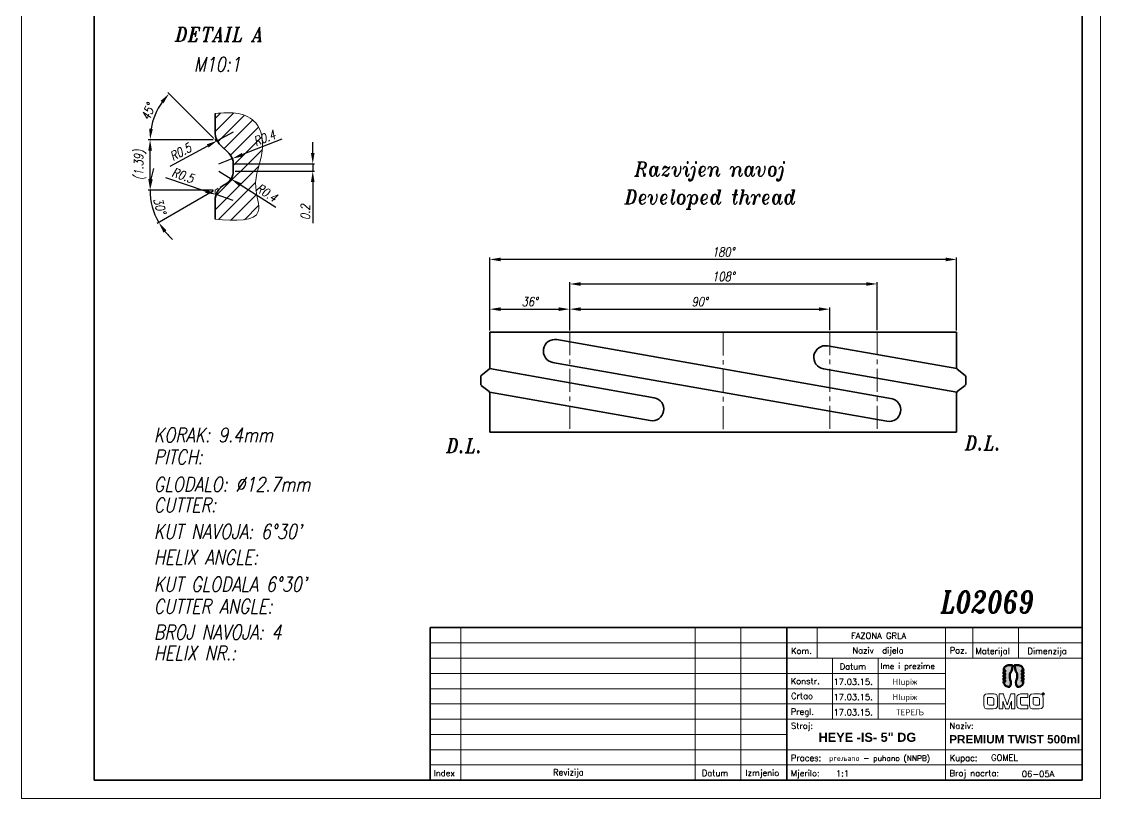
# Model space of a CAD drawing. Extents: x 678 to 1035, y 7 to 427.
# Drawn here: x 677.7 to 974.7, y 6.8 to 220.5 of the extents above; entities that cross this region are included whole.
import ezdxf

# ---------------------------------------------------------------- set-up
doc = ezdxf.new("R2010")
doc.units = 0
doc.header["$LTSCALE"] = 0.2
doc.linetypes.add('CENTER', pattern=[50.8, 31.75, -6.35, 6.35, -6.35])
doc.linetypes.add('HIDDEN', pattern=[9.525, 6.35, -3.175])
doc.layers.get('0').update_dxf_attribs({"linetype": 'CONTINUOUS', "lineweight": 15})
doc.layers.get('DEFPOINTS').update_dxf_attribs({"linetype": 'CONTINUOUS'})
for name, color, linetype, lineweight in [('1', 1, 'CENTER', 15), ('2', 2, 'HIDDEN', 15), ('3', 3, 'CONTINUOUS', 35), ('4', 5, 'CONTINUOUS', 50), ('8', 252, 'CONTINUOUS', 15), ('ENGLISH', 252, 'CONTINUOUS', 18)]:
    doc.layers.add(name, color=color, linetype=linetype, lineweight=lineweight)
doc.styles.add('ITALICT', font='ITALICT.shx', dxfattribs={"width": 0.8, "height": 2.5})
doc.styles.add('ROMANS', font='romans.shx')
doc.dimstyles.new('MD1', dxfattribs={"dimtxt": 2.5, "dimasz": 3, "dimexe": 0.5, "dimexo": 0.5, "dimgap": 0.8, "dimtad": 1, "dimlfac": 0.2, "dimzin": 9, "dimdsep": 46, "dimtxsty": 'ITALICT', "dimcen": 1, "dimclrt": 256, "dimadec": 1, "dimazin": 2, "dimtfac": 1, "dimtmove": 0, "dimatfit": 3, "dimfxl": 1, "dimtolj": 1, "dimtzin": 0, "dimarcsym": 0})
doc.dimstyles.new('MD1$2', dxfattribs={"dimtxt": 2.5, "dimasz": 3, "dimexe": 0.5, "dimexo": 0.5, "dimgap": 0.8, "dimtad": 1, "dimlfac": 0.2, "dimzin": 9, "dimdsep": 46, "dimtxsty": 'ITALICT', "dimcen": 1, "dimclrt": 256, "dimadec": 1, "dimazin": 2, "dimtfac": 1, "dimtmove": 0, "dimatfit": 3, "dimfxl": 1, "dimtolj": 1, "dimtzin": 0, "dimarcsym": 0})
doc.dimstyles.new('MD1$4', dxfattribs={"dimtxt": 2.5, "dimasz": 3, "dimexe": 0.5, "dimexo": 0.5, "dimgap": 0.8, "dimtad": 1, "dimlfac": 0.2, "dimzin": 9, "dimdsep": 46, "dimtxsty": 'ITALICT', "dimcen": 1, "dimclrt": 256, "dimadec": 1, "dimazin": 2, "dimtfac": 1, "dimtmove": 1, "dimatfit": 3, "dimfxl": 1, "dimtolj": 1, "dimtzin": 0, "dimarcsym": 0})

# ---------------------------------------------------------------- blocks, each defined once
blk = doc.blocks.new('*D10')
at = {"color": 0, "lineweight": -2, "transparency": 16777216}
for p, q in [((749.37, 188.16), (738.52, 183.92)), ((732, 181.38), (735.73, 182.83))]:
    blk.add_line(p, q, dxfattribs=at)
at = {"color": 0, "transparency": 16777216}
blk.add_solid([(738.34, 184.39), (738.71, 183.46), (735.73, 182.83)], dxfattribs=at)
at = {"layer": 'DEFPOINTS', "color": 0, "transparency": 16777216}
for p in [(732, 181.38), (735.73, 182.83)]:
    blk.add_point(p, dxfattribs=at)
at = {"transparency": 16777216, "insert": (744.6, 188.5), "char_height": 2.5, "attachment_point": 5, "rotation": 21.3188, "style": 'ITALICT'}
blk.add_mtext('\\A1;R0.4', dxfattribs=at)
blk = doc.blocks.new('*D11')
at = {"color": 0, "lineweight": -2, "transparency": 16777216}
for p, q in [((732, 179.38), (735.38, 177.24)), ((747.75, 169.39), (737.91, 175.63))]:
    blk.add_line(p, q, dxfattribs=at)
at = {"color": 0, "transparency": 16777216}
blk.add_solid([(738.18, 176.05), (737.65, 175.21), (735.38, 177.24)], dxfattribs=at)
at = {"layer": 'DEFPOINTS', "color": 0, "transparency": 16777216}
for p in [(732, 179.38), (735.38, 177.24)]:
    blk.add_point(p, dxfattribs=at)
at = {"transparency": 16777216, "insert": (745.2, 173.44), "char_height": 2.5, "attachment_point": 5, "rotation": 327.6261, "style": 'ITALICT'}
blk.add_mtext('\\A1;R0.4', dxfattribs=at)
blk = doc.blocks.new('*D12')
at = {"color": 0, "lineweight": -2, "transparency": 16777216}
for p, q in [((757.88, 184.38), (757.88, 187.38)), ((736.5, 181.38), (758.38, 181.38)), ((757.88, 181.38), (757.88, 179.38)), ((736.5, 179.38), (758.38, 179.38)), ((757.88, 176.38), (757.88, 165.03))]:
    blk.add_line(p, q, dxfattribs=at)
at = {"color": 0, "transparency": 16777216}
for points in [[(757.38, 184.38), (758.38, 184.38), (757.88, 181.38)], [(757.38, 176.38), (758.38, 176.38), (757.88, 179.38)]]:
    blk.add_solid(points, dxfattribs=at)
at = {"layer": 'DEFPOINTS', "color": 0, "transparency": 16777216}
for p in [(736, 181.38), (736, 179.38), (757.88, 179.38)]:
    blk.add_point(p, dxfattribs=at)
at = {"transparency": 16777216, "insert": (755.83, 168.07), "char_height": 2.5, "attachment_point": 5, "rotation": 90, "style": 'ITALICT'}
blk.add_mtext('\\A1;0.2', dxfattribs=at)
blk = doc.blocks.new('*D13')
at = {"color": 0, "lineweight": -2, "transparency": 16777216}
for p, q in [((730.36, 174.18), (712.58, 174.18)), ((730.57, 173.93), (715.05, 164.97))]:
    blk.add_line(p, q, dxfattribs=at)
for start, end in [(160.7918, 170.3959), (180, 210), (219.6041, 229.2082)]:
    blk.add_arc((731, 174.18), 17.92, start, end, dxfattribs=at)
at = {"color": 0, "transparency": 16777216}
for points in [[(713.83, 177.13), (712.84, 177.21), (713.08, 174.18)], [(716.79, 162.47), (717.61, 163.05), (715.49, 165.22)]]:
    blk.add_solid(points, dxfattribs=at)
at = {"layer": 'DEFPOINTS', "color": 0, "transparency": 16777216}
for p in [(733.5, 175.63), (730.86, 174.18), (731, 174.18), (731, 174.18), (713.36, 171.07)]:
    blk.add_point(p, dxfattribs=at)
at = {"transparency": 16777216, "insert": (715.74, 169.82), "char_height": 2.5, "attachment_point": 5, "rotation": 285.9414, "style": 'ITALICT'}
blk.add_mtext('\\A1;30°', dxfattribs=at)
blk = doc.blocks.new('*D14')
at = {"color": 0, "lineweight": -2, "transparency": 16777216}
for p, q in [((730.65, 188.39), (717.99, 201.05)), ((730.22, 188.04), (712.6, 188.04))]:
    blk.add_line(p, q, dxfattribs=at)
blk.add_arc((731, 188.04), 17.9, 144.6114, 170.3886, dxfattribs=at)
at = {"color": 0, "transparency": 16777216}
for points in [[(716.02, 198.73), (716.79, 198.08), (718.34, 200.7)], [(713.85, 190.98), (712.85, 191.07), (713.1, 188.04)]]:
    blk.add_solid(points, dxfattribs=at)
at = {"layer": 'DEFPOINTS', "color": 0, "transparency": 16777216}
for p in [(715.5, 196.99), (730.72, 188.04), (731, 188.04), (731, 188.04), (732.17, 186.86)]:
    blk.add_point(p, dxfattribs=at)
at = {"transparency": 16777216, "insert": (712.57, 195.67), "char_height": 2.5, "attachment_point": 5, "rotation": 67.5, "style": 'ITALICT'}
blk.add_mtext('\\A1;45°', dxfattribs=at)
blk = doc.blocks.new('*D18')
at = {"color": 0, "lineweight": -2, "transparency": 16777216}
for p, q in [((730.5, 188.04), (712.6, 188.04)), ((713.1, 177.18), (713.1, 185.04)), ((730.5, 174.18), (712.6, 174.18))]:
    blk.add_line(p, q, dxfattribs=at)
at = {"color": 0, "transparency": 16777216}
for points in [[(712.6, 185.04), (713.6, 185.04), (713.1, 188.04)], [(712.6, 177.18), (713.6, 177.18), (713.1, 174.18)]]:
    blk.add_solid(points, dxfattribs=at)
at = {"layer": 'DEFPOINTS', "color": 0, "transparency": 16777216}
for p in [(713.1, 188.04), (731, 188.04), (731, 174.18)]:
    blk.add_point(p, dxfattribs=at)
at = {"transparency": 16777216, "insert": (710.39, 181.11), "char_height": 2.5, "attachment_point": 5, "rotation": 90, "style": 'ITALICT'}
blk.add_mtext('\\A1;(1.39)', dxfattribs=at)
blk = doc.blocks.new('*D22')
at = {"color": 0, "lineweight": -2, "transparency": 16777216}
for p, q in [((736, 190.11), (731.6, 187.75)), ((718.6, 180.78), (728.95, 186.33))]:
    blk.add_line(p, q, dxfattribs=at)
at = {"color": 0, "transparency": 16777216}
blk.add_solid([(728.71, 186.77), (729.19, 185.89), (731.6, 187.75)], dxfattribs=at)
at = {"layer": 'DEFPOINTS', "color": 0, "transparency": 16777216}
for p in [(736, 190.11), (731.6, 187.75)]:
    blk.add_point(p, dxfattribs=at)
at = {"transparency": 16777216, "insert": (721.49, 184.66), "char_height": 2.5, "attachment_point": 5, "rotation": 28.1774, "style": 'ITALICT'}
blk.add_mtext('\\A1;R0.5', dxfattribs=at)
blk = doc.blocks.new('*D23')
at = {"color": 0, "lineweight": -2, "transparency": 16777216}
for p, q in [((717.32, 177.67), (728.43, 173.88)), ((736, 171.3), (731.27, 172.91))]:
    blk.add_line(p, q, dxfattribs=at)
at = {"color": 0, "transparency": 16777216}
blk.add_solid([(728.59, 174.35), (728.27, 173.41), (731.27, 172.91)], dxfattribs=at)
at = {"layer": 'DEFPOINTS', "color": 0, "transparency": 16777216}
for p in [(731.27, 172.91), (736, 171.3)]:
    blk.add_point(p, dxfattribs=at)
at = {"transparency": 16777216, "insert": (722.12, 178.2), "char_height": 2.5, "attachment_point": 5, "rotation": 341.1646, "style": 'ITALICT'}
blk.add_mtext('\\A1;R0.5', dxfattribs=at)
blk = doc.blocks.new('*D24')
at = {"color": 0, "lineweight": -2, "transparency": 16777216}
for p, q in [((806.61, 135.53), (806.61, 141.9)), ((809.61, 141.4), (825.61, 141.4)), ((828.61, 135.63), (828.61, 141.9))]:
    blk.add_line(p, q, dxfattribs=at)
at = {"color": 0, "transparency": 16777216}
for points in [[(809.61, 141.9), (809.61, 140.9), (806.61, 141.4)], [(825.61, 141.9), (825.61, 140.9), (828.61, 141.4)]]:
    blk.add_solid(points, dxfattribs=at)
at = {"layer": 'DEFPOINTS', "color": 0, "transparency": 16777216}
for p in [(828.61, 141.4), (806.61, 135.03), (828.61, 135.13)]:
    blk.add_point(p, dxfattribs=at)
at = {"transparency": 16777216, "insert": (817.61, 143.45), "char_height": 2.5, "attachment_point": 5, "style": 'ITALICT'}
blk.add_mtext('\\A1;36°', dxfattribs=at)
blk = doc.blocks.new('*D25')
at = {"color": 0, "lineweight": -2, "transparency": 16777216}
for p, q in [((828.61, 135.63), (828.61, 141.9)), ((831.61, 141.4), (897.2, 141.4)), ((900.2, 135.63), (900.2, 141.9))]:
    blk.add_line(p, q, dxfattribs=at)
at = {"color": 0, "transparency": 16777216}
for points in [[(831.61, 141.9), (831.61, 140.9), (828.61, 141.4)], [(897.2, 141.9), (897.2, 140.9), (900.2, 141.4)]]:
    blk.add_solid(points, dxfattribs=at)
at = {"layer": 'DEFPOINTS', "color": 0, "transparency": 16777216}
for p in [(900.2, 141.4), (828.61, 135.13), (900.2, 135.13)]:
    blk.add_point(p, dxfattribs=at)
at = {"transparency": 16777216, "insert": (864.41, 143.45), "char_height": 2.5, "attachment_point": 5, "style": 'ITALICT'}
blk.add_mtext('\\A1;90°', dxfattribs=at)
blk = doc.blocks.new('*D26')
at = {"color": 0, "lineweight": -2, "transparency": 16777216}
for p, q in [((828.61, 135.53), (828.61, 148.83)), ((913.25, 135.63), (913.25, 148.83)), ((831.61, 148.33), (910.25, 148.33))]:
    blk.add_line(p, q, dxfattribs=at)
at = {"color": 0, "transparency": 16777216}
for points in [[(831.61, 148.83), (831.61, 147.83), (828.61, 148.33)], [(910.25, 148.83), (910.25, 147.83), (913.25, 148.33)]]:
    blk.add_solid(points, dxfattribs=at)
at = {"layer": 'DEFPOINTS', "color": 0, "transparency": 16777216}
for p in [(913.25, 148.33), (828.61, 135.03), (913.25, 135.13)]:
    blk.add_point(p, dxfattribs=at)
at = {"transparency": 16777216, "insert": (870.93, 150.38), "char_height": 2.5, "attachment_point": 5, "style": 'ITALICT'}
blk.add_mtext('\\A1;108°', dxfattribs=at)
blk = doc.blocks.new('*D27')
at = {"color": 0, "lineweight": -2, "transparency": 16777216}
for p, q in [((806.61, 135.53), (806.61, 155.58)), ((932.13, 155.08), (809.61, 155.08)), ((935.13, 135.53), (935.13, 155.58))]:
    blk.add_line(p, q, dxfattribs=at)
at = {"color": 0, "transparency": 16777216}
for points in [[(809.61, 155.58), (809.61, 154.58), (806.61, 155.08)], [(932.13, 155.58), (932.13, 154.58), (935.13, 155.08)]]:
    blk.add_solid(points, dxfattribs=at)
at = {"layer": 'DEFPOINTS', "color": 0, "transparency": 16777216}
for p in [(806.61, 155.08), (806.61, 135.03), (935.13, 135.03)]:
    blk.add_point(p, dxfattribs=at)
at = {"transparency": 16777216, "insert": (870.87, 157.13), "char_height": 2.5, "attachment_point": 5, "style": 'ITALICT'}
blk.add_mtext('\\A1;180°', dxfattribs=at)

msp = doc.modelspace()

# ---------------------------------------------------------------- hatches: boundary and pattern name
at = {"layer": '4'}
h = msp.add_hatch(color=142, dxfattribs=at)
edge = h.paths.add_edge_path()
edge.add_spline(control_points=[(948.061, 38.9), (948.061, 38.9), (948.061, 38.9), (948.061, 38.9), (948.061, 38.9), (948.217, 37.522), (949.435, 37.451), (949.615, 37.451), (949.615, 37.451), (949.615, 37.451), (949.75, 37.451), (949.75, 37.451), (949.75, 37.451), (950.39, 38.37), (949.746, 39.711), (949.746, 40.669), (949.746, 40.669), (949.746, 41.421), (950.408, 41.623), (950.481, 43.428), (950.481, 43.428), (949.716, 43.428), (949.716, 43.428), (949.716, 43.428), (948.426, 43.428), (948.132, 42.433), (948.065, 41.979)], knot_values=[0.8095238, 0.8095238, 0.8095238, 0.8095238, 0.8095238, 0.8095238, 0.8095238, 0.8095238, 0.8571429, 0.8571429, 0.8571429, 0.8571429, 0.9047619, 0.9047619, 0.9047619, 0.9047619, 0.952381, 0.952381, 0.952381, 0.952381, 1, 1, 1, 1.047619, 1.047619, 1.047619, 1.047619, 1.0952381, 1.0952381, 1.0952381, 1.0952381], degree=3, periodic=0)
edge.add_spline(control_points=[(948.065, 41.979), (948.065, 41.979), (948.502, 41.979), (948.502, 41.979)], knot_values=[0.0952381, 0.0952381, 0.0952381, 0.0952381, 0.1428571, 0.1428571, 0.1428571, 0.1428571], degree=3, periodic=0)
edge.add_spline(control_points=[(948.502, 41.979), (948.502, 41.979), (948.502, 41.979), (948.502, 41.979), (948.502, 41.979), (948.502, 41.979), (948.502, 41.613), (948.502, 41.613)], knot_values=[0.1428571, 0.1428571, 0.1428571, 0.1428571, 0.1428571, 0.1428571, 0.1428571, 0.1428571, 0.1904762, 0.1904762, 0.1904762, 0.1904762], degree=3, periodic=0)
edge.add_spline(control_points=[(948.502, 41.613), (948.502, 41.613), (948.502, 41.613), (948.502, 41.613), (948.502, 41.613), (948.502, 41.613), (948.045, 41.613), (948.045, 41.613)], knot_values=[0.1904762, 0.1904762, 0.1904762, 0.1904762, 0.1904762, 0.1904762, 0.1904762, 0.1904762, 0.2380952, 0.2380952, 0.2380952, 0.2380952], degree=3, periodic=0)
edge.add_spline(control_points=[(948.045, 41.613), (948.045, 41.613), (948.045, 41.613), (948.045, 41.613), (948.045, 41.613), (948.045, 41.613), (948.045, 41.075), (948.045, 41.075)], knot_values=[0.2380952, 0.2380952, 0.2380952, 0.2380952, 0.2380952, 0.2380952, 0.2380952, 0.2380952, 0.2857143, 0.2857143, 0.2857143, 0.2857143], degree=3, periodic=0)
edge.add_spline(control_points=[(948.045, 41.075), (948.045, 41.075), (948.045, 41.075), (948.045, 41.075), (948.045, 41.075), (948.045, 41.075), (948.502, 41.075), (948.502, 41.075)], knot_values=[0.2857143, 0.2857143, 0.2857143, 0.2857143, 0.2857143, 0.2857143, 0.2857143, 0.2857143, 0.3333333, 0.3333333, 0.3333333, 0.3333333], degree=3, periodic=0)
edge.add_spline(control_points=[(948.502, 41.075), (948.502, 41.075), (948.502, 41.075), (948.502, 41.075), (948.502, 41.075), (948.502, 41.075), (948.502, 40.709), (948.502, 40.709)], knot_values=[0.3333333, 0.3333333, 0.3333333, 0.3333333, 0.3333333, 0.3333333, 0.3333333, 0.3333333, 0.3809524, 0.3809524, 0.3809524, 0.3809524], degree=3, periodic=0)
edge.add_spline(control_points=[(948.502, 40.709), (948.502, 40.709), (948.502, 40.709), (948.502, 40.709), (948.502, 40.709), (948.502, 40.709), (948.045, 40.709), (948.045, 40.709)], knot_values=[0.3809524, 0.3809524, 0.3809524, 0.3809524, 0.3809524, 0.3809524, 0.3809524, 0.3809524, 0.4285714, 0.4285714, 0.4285714, 0.4285714], degree=3, periodic=0)
edge.add_spline(control_points=[(948.045, 40.709), (948.045, 40.709), (948.045, 40.709), (948.045, 40.709), (948.045, 40.709), (948.045, 40.709), (948.045, 40.171), (948.045, 40.171)], knot_values=[0.4285714, 0.4285714, 0.4285714, 0.4285714, 0.4285714, 0.4285714, 0.4285714, 0.4285714, 0.4761905, 0.4761905, 0.4761905, 0.4761905], degree=3, periodic=0)
edge.add_spline(control_points=[(948.045, 40.171), (948.045, 40.171), (948.045, 40.171), (948.045, 40.171), (948.045, 40.171), (948.045, 40.171), (948.502, 40.171), (948.502, 40.171)], knot_values=[0.4761905, 0.4761905, 0.4761905, 0.4761905, 0.4761905, 0.4761905, 0.4761905, 0.4761905, 0.5238095, 0.5238095, 0.5238095, 0.5238095], degree=3, periodic=0)
edge.add_spline(control_points=[(948.502, 40.171), (948.502, 40.171), (948.502, 40.171), (948.502, 40.171), (948.502, 40.171), (948.502, 40.171), (948.502, 39.805), (948.502, 39.805)], knot_values=[0.5238095, 0.5238095, 0.5238095, 0.5238095, 0.5238095, 0.5238095, 0.5238095, 0.5238095, 0.5714286, 0.5714286, 0.5714286, 0.5714286], degree=3, periodic=0)
edge.add_spline(control_points=[(948.502, 39.805), (948.502, 39.805), (948.502, 39.805), (948.502, 39.805), (948.502, 39.805), (948.502, 39.805), (948.045, 39.805), (948.045, 39.805)], knot_values=[0.5714286, 0.5714286, 0.5714286, 0.5714286, 0.5714286, 0.5714286, 0.5714286, 0.5714286, 0.6190476, 0.6190476, 0.6190476, 0.6190476], degree=3, periodic=0)
edge.add_spline(control_points=[(948.045, 39.805), (948.045, 39.805), (948.045, 39.805), (948.045, 39.805), (948.045, 39.805), (948.045, 39.805), (948.045, 39.267), (948.045, 39.267)], knot_values=[0.6190476, 0.6190476, 0.6190476, 0.6190476, 0.6190476, 0.6190476, 0.6190476, 0.6190476, 0.6666667, 0.6666667, 0.6666667, 0.6666667], degree=3, periodic=0)
edge.add_spline(control_points=[(948.045, 39.267), (948.045, 39.267), (948.045, 39.267), (948.045, 39.267), (948.045, 39.267), (948.045, 39.267), (948.502, 39.267), (948.502, 39.267)], knot_values=[0.6666667, 0.6666667, 0.6666667, 0.6666667, 0.6666667, 0.6666667, 0.6666667, 0.6666667, 0.7142857, 0.7142857, 0.7142857, 0.7142857], degree=3, periodic=0)
edge.add_spline(control_points=[(948.502, 39.267), (948.502, 39.267), (948.502, 39.267), (948.502, 39.267), (948.502, 39.267), (948.502, 39.267), (948.502, 38.9), (948.502, 38.9)], knot_values=[0.7142857, 0.7142857, 0.7142857, 0.7142857, 0.7142857, 0.7142857, 0.7142857, 0.7142857, 0.7619048, 0.7619048, 0.7619048, 0.7619048], degree=3, periodic=0)
edge.add_spline(control_points=[(948.502, 38.9), (948.502, 38.9), (948.502, 38.9), (948.502, 38.9), (948.502, 38.9), (948.502, 38.9), (948.061, 38.9), (948.061, 38.9)], knot_values=[0.7619048, 0.7619048, 0.7619048, 0.7619048, 0.7619048, 0.7619048, 0.7619048, 0.7619048, 0.8095238, 0.8095238, 0.8095238, 0.8095238], degree=3, periodic=0)
h = msp.add_hatch(color=253, dxfattribs=at)
edge = h.paths.add_edge_path()
edge.add_spline(control_points=[(953.079, 40.171), (953.079, 40.171), (953.079, 40.171), (953.079, 40.171), (953.079, 40.171), (953.079, 40.171), (953.536, 40.171), (953.536, 40.171)], knot_values=[0.2380952, 0.2380952, 0.2380952, 0.2380952, 0.2380952, 0.2380952, 0.2380952, 0.2380952, 0.2857143, 0.2857143, 0.2857143, 0.2857143], degree=3, periodic=0)
edge.add_spline(control_points=[(953.536, 40.171), (953.536, 40.171), (953.536, 40.171), (953.536, 40.171), (953.536, 40.171), (953.536, 40.171), (953.536, 40.709), (953.536, 40.709)], knot_values=[0.2857143, 0.2857143, 0.2857143, 0.2857143, 0.2857143, 0.2857143, 0.2857143, 0.2857143, 0.3333333, 0.3333333, 0.3333333, 0.3333333], degree=3, periodic=0)
edge.add_spline(control_points=[(953.536, 40.709), (953.536, 40.709), (953.536, 40.709), (953.536, 40.709), (953.536, 40.709), (953.536, 40.709), (953.079, 40.709), (953.079, 40.709)], knot_values=[0.3333333, 0.3333333, 0.3333333, 0.3333333, 0.3333333, 0.3333333, 0.3333333, 0.3333333, 0.3809524, 0.3809524, 0.3809524, 0.3809524], degree=3, periodic=0)
edge.add_spline(control_points=[(953.079, 40.709), (953.079, 40.709), (953.079, 40.709), (953.079, 40.709), (953.079, 40.709), (953.079, 40.709), (953.079, 41.075), (953.079, 41.075)], knot_values=[0.3809524, 0.3809524, 0.3809524, 0.3809524, 0.3809524, 0.3809524, 0.3809524, 0.3809524, 0.4285714, 0.4285714, 0.4285714, 0.4285714], degree=3, periodic=0)
edge.add_spline(control_points=[(953.079, 41.075), (953.079, 41.075), (953.079, 41.075), (953.079, 41.075), (953.079, 41.075), (953.079, 41.075), (953.536, 41.075), (953.536, 41.075)], knot_values=[0.4285714, 0.4285714, 0.4285714, 0.4285714, 0.4285714, 0.4285714, 0.4285714, 0.4285714, 0.4761905, 0.4761905, 0.4761905, 0.4761905], degree=3, periodic=0)
edge.add_spline(control_points=[(953.536, 41.075), (953.536, 41.075), (953.536, 41.075), (953.536, 41.075), (953.536, 41.075), (953.536, 41.075), (953.536, 41.613), (953.536, 41.613)], knot_values=[0.4761905, 0.4761905, 0.4761905, 0.4761905, 0.4761905, 0.4761905, 0.4761905, 0.4761905, 0.5238095, 0.5238095, 0.5238095, 0.5238095], degree=3, periodic=0)
edge.add_spline(control_points=[(953.536, 41.613), (953.536, 41.613), (953.536, 41.613), (953.536, 41.613), (953.536, 41.613), (953.536, 41.613), (953.079, 41.613), (953.079, 41.613)], knot_values=[0.5238095, 0.5238095, 0.5238095, 0.5238095, 0.5238095, 0.5238095, 0.5238095, 0.5238095, 0.5714286, 0.5714286, 0.5714286, 0.5714286], degree=3, periodic=0)
edge.add_spline(control_points=[(953.079, 41.613), (953.079, 41.613), (953.079, 41.613), (953.079, 41.613), (953.079, 41.613), (953.079, 41.613), (953.079, 41.979), (953.079, 41.979)], knot_values=[0.5714286, 0.5714286, 0.5714286, 0.5714286, 0.5714286, 0.5714286, 0.5714286, 0.5714286, 0.6190476, 0.6190476, 0.6190476, 0.6190476], degree=3, periodic=0)
edge.add_spline(control_points=[(953.079, 41.979), (953.079, 41.979), (953.079, 41.979), (953.079, 41.979), (953.079, 41.979), (953.079, 41.979), (953.518, 41.979), (953.518, 41.979)], knot_values=[0.6190476, 0.6190476, 0.6190476, 0.6190476, 0.6190476, 0.6190476, 0.6190476, 0.6190476, 0.6666667, 0.6666667, 0.6666667, 0.6666667], degree=3, periodic=0)
edge.add_spline(control_points=[(953.518, 41.979), (953.518, 41.979), (953.518, 41.979), (953.518, 41.979), (953.518, 41.979), (953.357, 43.348), (952.145, 43.428), (951.966, 43.428), (951.966, 43.428), (951.966, 43.428), (951.1, 43.428), (951.1, 43.428)], knot_values=[0.6666667, 0.6666667, 0.6666667, 0.6666667, 0.6666667, 0.6666667, 0.6666667, 0.6666667, 0.7142857, 0.7142857, 0.7142857, 0.7142857, 0.7619048, 0.7619048, 0.7619048, 0.7619048], degree=3, periodic=0)
edge.add_spline(control_points=[(951.1, 43.428), (951.1, 43.428), (951.1, 43.428), (951.1, 43.428), (951.1, 43.428), (951.173, 41.623), (951.835, 41.421), (951.835, 40.669), (951.835, 40.669), (951.835, 39.711), (951.191, 38.37), (951.831, 37.451), (951.831, 37.451), (951.831, 37.451), (951.874, 37.451), (951.874, 37.451), (951.874, 37.451), (953.165, 37.451), (953.453, 38.446), (953.517, 38.9), (953.517, 38.9), (953.517, 38.9), (953.517, 38.9), (953.517, 38.9)], knot_values=[0.7619048, 0.7619048, 0.7619048, 0.7619048, 0.7619048, 0.7619048, 0.7619048, 0.7619048, 0.8095238, 0.8095238, 0.8095238, 0.8095238, 0.8571429, 0.8571429, 0.8571429, 0.8571429, 0.9047619, 0.9047619, 0.9047619, 0.9047619, 0.952381, 0.952381, 0.952381, 0.952381, 0.952381, 0.952381, 0.952381, 0.952381], degree=3, periodic=0)
edge.add_spline(control_points=[(953.517, 38.9), (953.517, 38.9), (953.079, 38.9), (953.079, 38.9), (953.079, 38.9), (953.079, 39.267), (953.079, 39.267)], knot_values=[0.952381, 0.952381, 0.952381, 0.952381, 1, 1, 1, 1.047619, 1.047619, 1.047619, 1.047619], degree=3, periodic=0)
edge.add_spline(control_points=[(953.079, 39.267), (953.079, 39.267), (953.079, 39.267), (953.079, 39.267), (953.079, 39.267), (953.079, 39.267), (953.536, 39.267), (953.536, 39.267)], knot_values=[0.047619, 0.047619, 0.047619, 0.047619, 0.047619, 0.047619, 0.047619, 0.047619, 0.0952381, 0.0952381, 0.0952381, 0.0952381], degree=3, periodic=0)
edge.add_spline(control_points=[(953.536, 39.267), (953.536, 39.267), (953.536, 39.267), (953.536, 39.267), (953.536, 39.267), (953.536, 39.267), (953.536, 39.805), (953.536, 39.805)], knot_values=[0.0952381, 0.0952381, 0.0952381, 0.0952381, 0.0952381, 0.0952381, 0.0952381, 0.0952381, 0.1428571, 0.1428571, 0.1428571, 0.1428571], degree=3, periodic=0)
edge.add_spline(control_points=[(953.536, 39.805), (953.536, 39.805), (953.536, 39.805), (953.536, 39.805), (953.536, 39.805), (953.536, 39.805), (953.079, 39.805), (953.079, 39.805)], knot_values=[0.1428571, 0.1428571, 0.1428571, 0.1428571, 0.1428571, 0.1428571, 0.1428571, 0.1428571, 0.1904762, 0.1904762, 0.1904762, 0.1904762], degree=3, periodic=0)
edge.add_spline(control_points=[(953.079, 39.805), (953.079, 39.805), (953.079, 39.805), (953.079, 39.805), (953.079, 39.805), (953.079, 39.805), (953.079, 40.171), (953.079, 40.171)], knot_values=[0.1904762, 0.1904762, 0.1904762, 0.1904762, 0.1904762, 0.1904762, 0.1904762, 0.1904762, 0.2380952, 0.2380952, 0.2380952, 0.2380952], degree=3, periodic=0)
at = {"layer": '8'}
h = msp.add_hatch(dxfattribs=at)
h.set_pattern_fill('ANSI31', color=256, scale=0.8)
h.set_pattern_definition([(45, (731.003, 165.1535), (-1.79605, 1.79605), [])])
edge = h.paths.add_edge_path()
edge.add_spline(control_points=[(731.003, 166.136), (736.543, 165.751), (745.152, 165.153), (740.81, 176.647), (744.854, 183.791), (743.577, 192.735), (737.107, 195.852), (733.156, 195.436), (731.003, 195.21)], knot_values=[0, 0, 0, 0, 12.0882693, 18.7832315, 28.989788, 36.8266651, 42.2047294, 48.6461201, 48.6461201, 48.6461201, 48.6461201], degree=3, periodic=0)
edge.add_line((731.003, 195.21), (731.003, 190.107))
edge.add_arc((736.003, 190.107), 5, 180, 225)
edge.add_line((732.467, 186.571), (734.831, 184.207))
edge.add_arc((732.003, 181.379), 4, 0, 45, ccw=False)
edge.add_line((736.003, 181.379), (736.003, 179.379))
edge.add_arc((732.003, 179.379), 4, -60, 0, ccw=False)
edge.add_line((734.003, 175.915), (733.503, 175.626))
edge.add_arc((736.003, 171.296), 5, 120, 180)
edge.add_line((731.003, 171.296), (731.003, 166.136))
h.paths.add_polyline_path([(741.418, 185.241), (749.148, 188.258), (747.785, 191.751), (740.055, 188.735)], flags=9)
h.paths.add_polyline_path([(740.69, 174.079), (747.698, 169.636), (749.706, 172.803), (742.698, 177.246)], flags=9)

# ---------------------------------------------------------------- linework, layer by layer
at = {"linetype": 'ByBlock'}
for p, q in [((677.719, 6.758), (677.719, 426.758)), ((974.719, 6.758), (974.719, 426.758)), ((677.719, 6.758), (974.719, 6.758))]:
    msp.add_line(p, q, dxfattribs=at)
for p, q in [((798.625, 53.758), (798.625, 11.758)), ((863.172, 53.758), (863.172, 11.758)), ((875.772, 53.758), (875.772, 11.758)), ((896.772, 53.758), (896.772, 45.358)), ((932.052, 53.758), (932.052, 11.758)), ((939.612, 53.758), (939.612, 45.358)), ((952.212, 53.758), (952.212, 45.358)), ((790.225, 49.558), (969.719, 49.558)), ((969.719, 45.358), (790.225, 45.358)), ((900.972, 45.358), (900.972, 28.558)), ((913.572, 45.358), (913.572, 28.558)), ((790.225, 41.158), (932.052, 41.158)), ((790.225, 36.958), (932.052, 36.958)), ((790.225, 32.758), (932.052, 32.758)), ((790.225, 28.558), (969.719, 28.558)), ((888.372, 24.358), (790.225, 24.358)), ((790.225, 20.158), (969.719, 20.158)), ((790.225, 15.958), (969.719, 15.958))]:
    msp.add_line(p, q)
msp.add_spline([(731.003, 195.21), (737.444, 195.21), (742.167, 192.636), (743.983, 185.013), (742.167, 174.969), (742.893, 168.314), (731.003, 166.136)], degree=3)
for points, knots in [([(958.967, 35.242), (958.816, 35.242), (958.693, 35.366), (958.693, 35.517), (958.693, 35.517), (958.693, 35.668), (958.816, 35.792), (958.967, 35.792), (958.967, 35.792), (959.119, 35.792), (959.242, 35.668), (959.242, 35.517), (959.242, 35.517), (959.242, 35.366), (959.119, 35.242), (958.967, 35.242)], [0, 0, 0, 0, 0.25, 0.25, 0.25, 0.375, 0.5, 0.5, 0.5, 0.625, 0.75, 0.75, 0.75, 0.875, 1, 1, 1, 1]), ([(958.967, 35.731), (958.85, 35.731), (958.753, 35.634), (958.753, 35.517), (958.753, 35.517), (958.753, 35.4), (958.85, 35.303), (958.967, 35.303), (958.967, 35.303), (959.085, 35.303), (959.182, 35.4), (959.182, 35.517), (959.182, 35.517), (959.182, 35.634), (959.085, 35.731), (958.967, 35.731)], [0, 0, 0, 0, 0.25, 0.25, 0.25, 0.375, 0.5, 0.5, 0.5, 0.625, 0.75, 0.75, 0.75, 0.875, 1, 1, 1, 1]), ([(959.03, 35.47), (959.03, 35.47), (959.087, 35.383), (959.087, 35.383), (959.087, 35.383), (959.087, 35.383), (959.011, 35.383), (959.011, 35.383), (959.011, 35.383), (959.011, 35.383), (958.964, 35.46), (958.964, 35.46), (958.964, 35.46), (958.964, 35.46), (958.933, 35.46), (958.933, 35.46), (958.933, 35.46), (958.933, 35.46), (958.933, 35.383), (958.933, 35.383), (958.933, 35.383), (958.933, 35.383), (958.865, 35.383), (958.865, 35.383), (958.865, 35.383), (958.865, 35.383), (958.865, 35.661), (958.865, 35.661), (958.865, 35.661), (958.865, 35.661), (958.986, 35.661), (958.986, 35.661), (958.986, 35.661), (959.009, 35.661), (959.092, 35.661), (959.092, 35.561), (959.092, 35.561), (959.093, 35.508), (959.06, 35.481), (959.03, 35.47)], [0, 0, 0, 0, 0.1, 0.1, 0.1, 0.15, 0.2, 0.2, 0.2, 0.25, 0.3, 0.3, 0.3, 0.35, 0.4, 0.4, 0.4, 0.45, 0.5, 0.5, 0.5, 0.55, 0.6, 0.6, 0.6, 0.65, 0.7, 0.7, 0.7, 0.75, 0.8, 0.8, 0.8, 0.85, 0.9, 0.9, 0.9, 0.95, 1, 1, 1, 1]), ([(945.237, 31.431), (945.237, 31.431), (943.699, 31.431), (943.699, 31.431), (943.699, 31.431), (943.568, 31.431), (942.63, 31.486), (942.63, 32.624), (942.63, 32.624), (942.63, 32.624), (942.63, 34.362), (942.63, 34.362), (942.63, 34.362), (942.63, 34.362), (942.63, 35.501), (943.768, 35.501), (943.768, 35.501), (943.768, 35.501), (945.299, 35.501), (945.299, 35.501), (945.299, 35.501), (945.43, 35.501), (946.369, 35.439), (946.369, 34.3), (946.369, 34.3), (946.369, 34.3), (946.369, 32.569), (946.369, 32.569), (946.369, 32.569), (946.369, 32.569), (946.375, 31.431), (945.237, 31.431)], [0, 0, 0, 0, 0.125, 0.125, 0.125, 0.1875, 0.25, 0.25, 0.25, 0.3125, 0.375, 0.375, 0.375, 0.4375, 0.5, 0.5, 0.5, 0.5625, 0.625, 0.625, 0.625, 0.6875, 0.75, 0.75, 0.75, 0.8125, 0.875, 0.875, 0.875, 0.9375, 1, 1, 1, 1]), ([(945.334, 34.066), (945.334, 34.066), (945.334, 34.535), (944.934, 34.535), (944.934, 34.535), (944.934, 34.535), (943.795, 34.535), (943.795, 34.535), (943.795, 34.535), (943.795, 34.535), (943.664, 34.528), (943.664, 34.397), (943.664, 34.397), (943.664, 34.397), (943.664, 32.928), (943.664, 32.928), (943.664, 32.928), (943.664, 32.928), (943.664, 32.465), (944.064, 32.465), (944.064, 32.465), (944.064, 32.465), (945.203, 32.465), (945.203, 32.465), (945.203, 32.465), (945.203, 32.465), (945.334, 32.465), (945.334, 32.596), (945.334, 32.596), (945.334, 32.596), (945.334, 34.066), (945.334, 34.066)], [0, 0, 0, 0, 0.125, 0.125, 0.125, 0.1875, 0.25, 0.25, 0.25, 0.3125, 0.375, 0.375, 0.375, 0.4375, 0.5, 0.5, 0.5, 0.5625, 0.625, 0.625, 0.625, 0.6875, 0.75, 0.75, 0.75, 0.8125, 0.875, 0.875, 0.875, 0.9375, 1, 1, 1, 1]), ([(950.245, 31.431), (950.245, 31.431), (950.245, 33.562), (950.245, 33.562), (950.245, 33.562), (950.245, 33.562), (949.5, 31.431), (949.5, 31.431), (949.5, 31.431), (949.5, 31.431), (948.604, 31.431), (948.604, 31.431), (948.604, 31.431), (948.604, 31.431), (947.845, 33.466), (947.845, 33.466), (947.845, 33.466), (947.845, 33.466), (947.845, 31.431), (947.845, 31.431), (947.845, 31.431), (947.845, 31.431), (946.886, 31.431), (946.886, 31.431), (946.886, 31.431), (946.886, 31.431), (946.886, 35.501), (946.886, 35.501), (946.886, 35.501), (946.886, 35.501), (947.996, 35.501), (947.996, 35.501), (947.996, 35.501), (947.996, 35.501), (949.066, 32.5), (949.066, 32.5), (949.066, 32.5), (949.066, 32.5), (950.087, 35.501), (950.087, 35.501), (950.087, 35.501), (950.087, 35.501), (951.177, 35.501), (951.177, 35.501), (951.177, 35.501), (951.177, 35.501), (951.177, 31.431), (951.177, 31.431), (951.177, 31.431), (951.177, 31.431), (950.245, 31.431), (950.245, 31.431)], [0, 0, 0, 0, 0.0769231, 0.0769231, 0.0769231, 0.1153846, 0.1538462, 0.1538462, 0.1538462, 0.1923077, 0.2307692, 0.2307692, 0.2307692, 0.2692308, 0.3076923, 0.3076923, 0.3076923, 0.3461538, 0.3846154, 0.3846154, 0.3846154, 0.4230769, 0.4615385, 0.4615385, 0.4615385, 0.5, 0.5384615, 0.5384615, 0.5384615, 0.5769231, 0.6153846, 0.6153846, 0.6153846, 0.6538462, 0.6923077, 0.6923077, 0.6923077, 0.7307692, 0.7692308, 0.7692308, 0.7692308, 0.8076923, 0.8461538, 0.8461538, 0.8461538, 0.8846154, 0.9230769, 0.9230769, 0.9230769, 0.9615385, 1, 1, 1, 1]), ([(954.764, 32.465), (954.764, 32.465), (953.129, 32.465), (953.129, 32.465), (953.129, 32.465), (952.729, 32.465), (952.729, 32.928), (952.729, 32.928), (952.729, 32.928), (952.729, 32.928), (952.729, 34.397), (952.729, 34.397), (952.729, 34.397), (952.729, 34.528), (952.86, 34.535), (952.86, 34.535), (952.86, 34.535), (952.86, 34.535), (954.764, 34.535), (954.764, 34.535), (954.764, 34.535), (954.764, 34.535), (954.764, 35.501), (954.764, 35.501), (954.764, 35.501), (954.764, 35.501), (952.832, 35.501), (952.832, 35.501), (952.832, 35.501), (951.694, 35.501), (951.694, 34.362), (951.694, 34.362), (951.694, 34.362), (951.694, 34.362), (951.694, 32.624), (951.694, 32.624), (951.694, 32.624), (951.694, 31.486), (952.632, 31.431), (952.763, 31.431), (952.763, 31.431), (952.763, 31.431), (954.764, 31.431), (954.764, 31.431), (954.764, 31.431), (954.764, 31.431), (954.764, 32.465), (954.764, 32.465)], [0, 0, 0, 0, 0.0833333, 0.0833333, 0.0833333, 0.125, 0.1666667, 0.1666667, 0.1666667, 0.2083333, 0.25, 0.25, 0.25, 0.2916667, 0.3333333, 0.3333333, 0.3333333, 0.375, 0.4166667, 0.4166667, 0.4166667, 0.4583333, 0.5, 0.5, 0.5, 0.5416667, 0.5833333, 0.5833333, 0.5833333, 0.625, 0.6666667, 0.6666667, 0.6666667, 0.7083333, 0.75, 0.75, 0.75, 0.7916667, 0.8333333, 0.8333333, 0.8333333, 0.875, 0.9166667, 0.9166667, 0.9166667, 0.9583333, 1, 1, 1, 1]), ([(957.82, 31.431), (957.82, 31.431), (956.281, 31.431), (956.281, 31.431), (956.281, 31.431), (956.15, 31.431), (955.212, 31.486), (955.212, 32.624), (955.212, 32.624), (955.212, 32.624), (955.212, 34.362), (955.212, 34.362), (955.212, 34.362), (955.212, 34.362), (955.212, 35.501), (956.351, 35.501), (956.351, 35.501), (956.351, 35.501), (957.882, 35.501), (957.882, 35.501), (957.882, 35.501), (958.013, 35.501), (958.951, 35.439), (958.951, 34.3), (958.951, 34.3), (958.951, 34.3), (958.951, 32.569), (958.951, 32.569), (958.951, 32.569), (958.951, 32.569), (958.958, 31.431), (957.82, 31.431)], [0, 0, 0, 0, 0.125, 0.125, 0.125, 0.1875, 0.25, 0.25, 0.25, 0.3125, 0.375, 0.375, 0.375, 0.4375, 0.5, 0.5, 0.5, 0.5625, 0.625, 0.625, 0.625, 0.6875, 0.75, 0.75, 0.75, 0.8125, 0.875, 0.875, 0.875, 0.9375, 1, 1, 1, 1]), ([(957.916, 34.066), (957.916, 34.066), (957.916, 34.535), (957.516, 34.535), (957.516, 34.535), (957.516, 34.535), (956.378, 34.535), (956.378, 34.535), (956.378, 34.535), (956.378, 34.535), (956.247, 34.528), (956.247, 34.397), (956.247, 34.397), (956.247, 34.397), (956.247, 32.928), (956.247, 32.928), (956.247, 32.928), (956.247, 32.928), (956.247, 32.465), (956.647, 32.465), (956.647, 32.465), (956.647, 32.465), (957.785, 32.465), (957.785, 32.465), (957.785, 32.465), (957.785, 32.465), (957.916, 32.465), (957.916, 32.596), (957.916, 32.596), (957.916, 32.596), (957.916, 34.066), (957.916, 34.066)], [0, 0, 0, 0, 0.125, 0.125, 0.125, 0.1875, 0.25, 0.25, 0.25, 0.3125, 0.375, 0.375, 0.375, 0.4375, 0.5, 0.5, 0.5, 0.5625, 0.625, 0.625, 0.625, 0.6875, 0.75, 0.75, 0.75, 0.8125, 0.875, 0.875, 0.875, 0.9375, 1, 1, 1, 1]), ([(958.969, 35.602), (958.969, 35.602), (958.933, 35.602), (958.933, 35.602), (958.933, 35.602), (958.933, 35.602), (958.933, 35.515), (958.933, 35.515), (958.933, 35.515), (958.933, 35.515), (958.969, 35.515), (958.969, 35.515), (958.969, 35.515), (959.005, 35.515), (959.02, 35.528), (959.02, 35.561), (959.02, 35.561), (959.02, 35.593), (959.005, 35.602), (958.969, 35.602)], [0, 0, 0, 0, 0.2, 0.2, 0.2, 0.3, 0.4, 0.4, 0.4, 0.5, 0.6, 0.6, 0.6, 0.7, 0.8, 0.8, 0.8, 0.9, 1, 1, 1, 1])]:
    msp.add_open_spline(points, degree=3, knots=knots)
at = {"layer": '1'}
for p, q in [((828.607, 135.133), (828.607, 107.536)), ((870.868, 135.029), (870.868, 107.536)), ((900.204, 135.133), (900.204, 107.536)), ((913.254, 135.133), (913.254, 107.536))]:
    msp.add_line(p, q, dxfattribs=at)
at = {"layer": '2'}
for p, q in [((731.003, 190.107), (731.003, 188.036)), ((731.003, 188.036), (732.467, 186.571)), ((733.503, 175.626), (731.003, 174.183)), ((731.003, 171.296), (731.003, 174.183))]:
    msp.add_line(p, q, dxfattribs=at)
at = {"layer": '3', "linetype": 'ByBlock'}
for p, q in [((697.719, 11.758), (697.719, 421.758)), ((969.719, 11.758), (969.719, 421.758)), ((697.719, 11.758), (969.719, 11.758))]:
    msp.add_line(p, q, dxfattribs=at)
at = {"layer": '3'}
for p, q in [((731.003, 195.21), (731.003, 190.107)), ((732.467, 186.571), (734.831, 184.207)), ((736.003, 179.379), (736.003, 181.379)), ((734.003, 175.915), (733.503, 175.626)), ((731.003, 171.296), (731.003, 166.136)), ((806.608, 135.029), (870.868, 135.029)), ((806.612, 125.246), (806.608, 135.029)), ((935.127, 135.029), (870.868, 135.029)), ((935.123, 125.246), (935.127, 135.029)), ((917.437, 116.754), (825.114, 133.033)), ((935.181, 125.04), (899.575, 131.296)), ((804.272, 123.161), (806.43, 124.862)), ((851.895, 117.04), (806.564, 125.034)), ((823.875, 126.753), (915.962, 110.533)), ((935.183, 118.53), (898.463, 124.991)), ((937.463, 123.161), (935.306, 124.862)), ((804.112, 122.829), (804.112, 121.783)), ((804.112, 120.737), (804.112, 121.783)), ((804.168, 123.024), (804.168, 123.024)), ((937.567, 123.024), (937.567, 123.024)), ((937.623, 122.829), (937.623, 121.783)), ((937.623, 120.737), (937.623, 121.783)), ((804.168, 120.543), (804.168, 120.543)), ((804.272, 120.405), (806.43, 118.704)), ((937.463, 120.405), (935.306, 118.704)), ((937.567, 120.543), (937.567, 120.543)), ((850.742, 110.743), (806.564, 118.533)), ((870.868, 118.408), (870.868, 118.408)), ((870.868, 118.408), (870.868, 118.408)), ((870.868, 118.408), (870.868, 118.408)), ((870.868, 118.408), (870.868, 118.408)), ((806.612, 107.536), (935.123, 107.536)), ((790.225, 53.758), (790.225, 11.758)), ((790.225, 53.758), (969.719, 53.758)), ((888.372, 53.758), (888.372, 11.758)), ((969.719, 53.758), (969.719, 11.758))]:
    msp.add_line(p, q, dxfattribs=at)
at = {"layer": '3', "ltscale": 0.1815}
for p, q in [((806.612, 118.321), (806.612, 107.536)), ((935.123, 118.321), (935.123, 107.536))]:
    msp.add_line(p, q, dxfattribs=at)
at = {"layer": '3'}
for centre, radius, start, end in [((736.003, 190.107), 5, 180, 225), ((732.003, 181.379), 4, 0, 45), ((732.003, 179.379), 4, 300, 0), ((736.003, 171.296), 5, 120, 180), ((899.02, 128.143), 3.201, 80.01719, 259.98281), ((806.112, 125.248), 0.5, 309.40871, 359.67541), ((935.623, 125.248), 0.5, 180.32459, 230.59129), ((804.613, 122.795), 0.5, 124.35678, 181.27913), ((937.123, 122.795), 0.5, 358.72087, 55.64322), ((804.613, 120.771), 0.5, 178.72087, 235.64322), ((937.123, 120.771), 0.5, 304.35678, 1.27913), ((806.112, 118.318), 0.5, 0.32459, 50.59129), ((851.318, 113.892), 3.201, 259.64103, 79.60666), ((935.623, 118.318), 0.5, 129.40871, 179.67541)]:
    msp.add_arc(centre, radius, start, end, dxfattribs=at)
at = {"layer": '3', "ltscale": 0.2427}
for centre, start, end in [((824.559, 129.88), 80.01719, 259.98281), ((916.537, 113.682), 259.64103, 79.60666)]:
    msp.add_arc(centre, 3.201, start, end, dxfattribs=at)
at = {"layer": '4', "color": 142}
msp.add_open_spline([(950.481, 43.428), (950.481, 43.428), (949.716, 43.428), (949.716, 43.428), (949.716, 43.428), (948.426, 43.428), (948.132, 42.433), (948.065, 41.979), (948.065, 41.979), (948.065, 41.979), (948.502, 41.979), (948.502, 41.979), (948.502, 41.979), (948.502, 41.979), (948.502, 41.613), (948.502, 41.613), (948.502, 41.613), (948.502, 41.613), (948.045, 41.613), (948.045, 41.613), (948.045, 41.613), (948.045, 41.613), (948.045, 41.075), (948.045, 41.075), (948.045, 41.075), (948.045, 41.075), (948.502, 41.075), (948.502, 41.075), (948.502, 41.075), (948.502, 41.075), (948.502, 40.709), (948.502, 40.709), (948.502, 40.709), (948.502, 40.709), (948.045, 40.709), (948.045, 40.709), (948.045, 40.709), (948.045, 40.709), (948.045, 40.171), (948.045, 40.171), (948.045, 40.171), (948.045, 40.171), (948.502, 40.171), (948.502, 40.171), (948.502, 40.171), (948.502, 40.171), (948.502, 39.805), (948.502, 39.805), (948.502, 39.805), (948.502, 39.805), (948.045, 39.805), (948.045, 39.805), (948.045, 39.805), (948.045, 39.805), (948.045, 39.267), (948.045, 39.267), (948.045, 39.267), (948.045, 39.267), (948.502, 39.267), (948.502, 39.267), (948.502, 39.267), (948.502, 39.267), (948.502, 38.9), (948.502, 38.9), (948.502, 38.9), (948.502, 38.9), (948.061, 38.9), (948.061, 38.9), (948.061, 38.9), (948.217, 37.522), (949.435, 37.451), (949.615, 37.451), (949.615, 37.451), (949.615, 37.451), (949.75, 37.451), (949.75, 37.451), (949.75, 37.451), (950.39, 38.37), (949.746, 39.711), (949.746, 40.669), (949.746, 40.669), (949.746, 41.421), (950.408, 41.623), (950.481, 43.428)], degree=3, knots=[0, 0, 0, 0, 0.047619, 0.047619, 0.047619, 0.0714286, 0.0952381, 0.0952381, 0.0952381, 0.1190476, 0.1428571, 0.1428571, 0.1428571, 0.1666667, 0.1904762, 0.1904762, 0.1904762, 0.2142857, 0.2380952, 0.2380952, 0.2380952, 0.2619048, 0.2857143, 0.2857143, 0.2857143, 0.3095238, 0.3333333, 0.3333333, 0.3333333, 0.3571429, 0.3809524, 0.3809524, 0.3809524, 0.4047619, 0.4285714, 0.4285714, 0.4285714, 0.452381, 0.4761905, 0.4761905, 0.4761905, 0.5, 0.5238095, 0.5238095, 0.5238095, 0.547619, 0.5714286, 0.5714286, 0.5714286, 0.5952381, 0.6190476, 0.6190476, 0.6190476, 0.6428571, 0.6666667, 0.6666667, 0.6666667, 0.6904762, 0.7142857, 0.7142857, 0.7142857, 0.7380952, 0.7619048, 0.7619048, 0.7619048, 0.7857143, 0.8095238, 0.8095238, 0.8095238, 0.8333333, 0.8571429, 0.8571429, 0.8571429, 0.8809524, 0.9047619, 0.9047619, 0.9047619, 0.9285714, 0.952381, 0.952381, 0.952381, 0.9761905, 1, 1, 1, 1], dxfattribs=at)
at = {"layer": '4', "color": 253}
msp.add_open_spline([(953.079, 38.9), (953.079, 38.9), (953.079, 39.267), (953.079, 39.267), (953.079, 39.267), (953.079, 39.267), (953.536, 39.267), (953.536, 39.267), (953.536, 39.267), (953.536, 39.267), (953.536, 39.805), (953.536, 39.805), (953.536, 39.805), (953.536, 39.805), (953.079, 39.805), (953.079, 39.805), (953.079, 39.805), (953.079, 39.805), (953.079, 40.171), (953.079, 40.171), (953.079, 40.171), (953.079, 40.171), (953.536, 40.171), (953.536, 40.171), (953.536, 40.171), (953.536, 40.171), (953.536, 40.709), (953.536, 40.709), (953.536, 40.709), (953.536, 40.709), (953.079, 40.709), (953.079, 40.709), (953.079, 40.709), (953.079, 40.709), (953.079, 41.075), (953.079, 41.075), (953.079, 41.075), (953.079, 41.075), (953.536, 41.075), (953.536, 41.075), (953.536, 41.075), (953.536, 41.075), (953.536, 41.613), (953.536, 41.613), (953.536, 41.613), (953.536, 41.613), (953.079, 41.613), (953.079, 41.613), (953.079, 41.613), (953.079, 41.613), (953.079, 41.979), (953.079, 41.979), (953.079, 41.979), (953.079, 41.979), (953.518, 41.979), (953.518, 41.979), (953.518, 41.979), (953.357, 43.348), (952.145, 43.428), (951.966, 43.428), (951.966, 43.428), (951.966, 43.428), (951.1, 43.428), (951.1, 43.428), (951.1, 43.428), (951.173, 41.623), (951.835, 41.421), (951.835, 40.669), (951.835, 40.669), (951.835, 39.711), (951.191, 38.37), (951.831, 37.451), (951.831, 37.451), (951.831, 37.451), (951.874, 37.451), (951.874, 37.451), (951.874, 37.451), (953.165, 37.451), (953.453, 38.446), (953.517, 38.9), (953.517, 38.9), (953.517, 38.9), (953.079, 38.9), (953.079, 38.9)], degree=3, knots=[0, 0, 0, 0, 0.047619, 0.047619, 0.047619, 0.0714286, 0.0952381, 0.0952381, 0.0952381, 0.1190476, 0.1428571, 0.1428571, 0.1428571, 0.1666667, 0.1904762, 0.1904762, 0.1904762, 0.2142857, 0.2380952, 0.2380952, 0.2380952, 0.2619048, 0.2857143, 0.2857143, 0.2857143, 0.3095238, 0.3333333, 0.3333333, 0.3333333, 0.3571429, 0.3809524, 0.3809524, 0.3809524, 0.4047619, 0.4285714, 0.4285714, 0.4285714, 0.452381, 0.4761905, 0.4761905, 0.4761905, 0.5, 0.5238095, 0.5238095, 0.5238095, 0.547619, 0.5714286, 0.5714286, 0.5714286, 0.5952381, 0.6190476, 0.6190476, 0.6190476, 0.6428571, 0.6666667, 0.6666667, 0.6666667, 0.6904762, 0.7142857, 0.7142857, 0.7142857, 0.7380952, 0.7619048, 0.7619048, 0.7619048, 0.7857143, 0.8095238, 0.8095238, 0.8095238, 0.8333333, 0.8571429, 0.8571429, 0.8571429, 0.8809524, 0.9047619, 0.9047619, 0.9047619, 0.9285714, 0.952381, 0.952381, 0.952381, 0.9761905, 1, 1, 1, 1], dxfattribs=at)

# ---------------------------------------------------------------- texts
at = {"style": 'ITALICT', "width": 0.8}
for s, height, p in [('M10:1', 4, (725.115, 206.763)), ('KORAK: 9.4mm', 4, (714.132, 104.781)), ('GLODALO: %%C12.7mm', 4, (714.132, 91.178)), ("KUT NAVOJA: 6°30'", 4, (714.132, 78.193)), ("KUT GLODALA 6°30'", 4, (714.132, 63.693)), ('L02069', 6, (930.77, 57.826)), ('BROJ NAVOJA: 4', 4, (714.132, 50.498))]:
    msp.add_text(s, height=height, dxfattribs=at).set_placement(p)
at = {"linetype": 'Continuous', "style": 'ITALICT', "width": 0.9}
for s, p in [('Razvijen navoj', (846.44, 177.989)), ('D.L.', (794.561, 101.832)), ('D.L.', (937.349, 102.565))]:
    msp.add_text(s, height=4, dxfattribs=at).set_placement(p)
at = {"style": 'ROMANS'}
for s, height, p in [('FAZONA GRLA', 1.68, (906.047, 50.684)), ('Kom.', 1.68, (889.535, 46.538)), ('Naziv  dijela', 1.68, (906.422, 46.63)), ('Poz.', 1.68, (933.211, 46.66)), ('Materijal', 1.68, (940.33, 46.474)), ('Dimenzija', 1.68, (954.644, 46.478)), ('Datum', 1.68, (902.925, 42.225)), ('Ime i prezime', 1.596, (914.151, 42.383)), ('Konstr.', 1.68, (889.456, 38.205)), ('17.03.15.', 1.68, (901.256, 38.012)), ('Hlupiж', 1.68, (917.522, 38.012)), ('Crtao', 1.68, (889.55, 34.103)), ('17.03.15.', 1.68, (901.256, 33.812)), ('Hlupiж', 1.68, (917.522, 33.812)), ('Pregl.', 1.68, (889.456, 29.778)), ('17.03.15.', 1.68, (901.256, 29.612)), ('TEPEЉ', 1.68, (918.366, 29.633)), ('Stroj:', 1.68, (889.542, 25.907)), ('Naziv:', 1.68, (933.19, 25.907)), ('Proces:', 1.68, (889.508, 17.053)), ('preљano - puhano (NNPB)', 1.5, (900.05, 17.056)), ('Kupac:', 1.68, (933.226, 17.053)), ('GOMEL', 1.68, (944.621, 17.141)), ('Revizija', 1.68, (824.045, 13.097)), ('Index', 1.68, (791.163, 12.89)), ('Datum', 1.68, (864.988, 12.905)), ('Izmjenio', 1.68, (877.011, 12.954)), ('Mjerilo:', 1.68, (889.485, 12.853)), ('1:1', 1.68, (901.913, 12.79)), ('Broj nacrta:', 1.68, (933.195, 12.851)), ('06-05A', 1.68, (953.096, 12.657))]:
    msp.add_text(s, height=height, dxfattribs=at).set_placement(p)
at = {"attachment_point": 1, "style": 'ROMANS'}
for s, insert, char_height, width in [('{\\fArial|b1|i0|c238|p34;HEYE -IS- 5" DG}', (897.134, 24.826), 2.5, 54.68907), ('{\\fArial|b1|i0|c238|p34;PREMIUM TWIST 500ml}', (933.1, 24.193), 2.3, 42.1777)]:
    msp.add_mtext(s, dxfattribs=dict(at, insert=insert, char_height=char_height, width=width))
at = {"layer": 'ENGLISH', "linetype": 'Continuous', "style": 'ITALICT', "width": 0.9}
for s, p in [('DETAIL A', (719.951, 215.047)), ('Developed thread', (843.733, 170.271))]:
    msp.add_text(s, height=4, dxfattribs=at).set_placement(p)
at = {"layer": 'ENGLISH', "style": 'ITALICT', "width": 0.8}
for s, p in [('PITCH:', (714.132, 98.728)), ('CUTTER:', (714.132, 85.501)), ('HELIX ANGLE:', (714.132, 71.124)), ('CUTTER ANGLE:', (714.132, 57.614)), ('HELIX NR.:', (714.132, 44.765))]:
    msp.add_text(s, height=4, dxfattribs=at).set_placement(p)

# ---------------------------------------------------------------- dimensions: what is measured, and where the dimension line sits
dim = msp.add_angular_dim_2l(base=(715.497, 196.988), line1=((731.003, 188.036), (730.724, 188.036)), line2=((732.175, 186.864), (731.003, 188.036)), dimstyle='MD1$2')
dim.commit()
dim.dimension.update_dxf_attribs({"geometry": '*D14', "text_midpoint": (712.567, 195.672)})
for center, mpoint, override, picture, middle in [((736.003, 190.107), (731.595, 187.746), {"dimlfac": 0.1, "dimtfac": 0.75, "dimtdec": 3, "dimtmove": 0, "dimtzin": 9}, '*D22', (722.453, 182.848)), ((732.003, 181.379), (735.729, 182.833), {"dimtoh": 0, "dimlfac": 0.1, "dimtol": 0, "dimlim": 0, "dimtp": 0, "dimtm": 0, "dimtfac": 0.75, "dimtdec": 3, "dimtmove": 0, "dimatfit": 3, "dimtolj": 1, "dimtzin": 9}, '*D10', (744.601, 188.496)), ((736.003, 171.296), (731.271, 172.91), {"dimlfac": 0.1, "dimtfac": 0.75, "dimtdec": 3, "dimtmove": 0, "dimtzin": 9}, '*D23', (722.116, 178.199)), ((732.003, 179.379), (735.381, 177.237), {"dimtoh": 0, "dimlfac": 0.1, "dimtol": 0, "dimlim": 0, "dimtp": 0, "dimtm": 0, "dimtfac": 0.75, "dimtdec": 3, "dimtmove": 0, "dimatfit": 3, "dimtolj": 1, "dimtzin": 9}, '*D11', (745.198, 173.441))]:
    dim = msp.add_radius_dim(center=center, mpoint=mpoint, dimstyle='MD1$4', override=override)
    dim.commit()
    dim.dimension.update_dxf_attribs({"geometry": picture, "text_midpoint": middle})
dim = msp.add_linear_dim(base=(713.098, 188.036), p1=(731.003, 174.183), p2=(731.003, 188.036), angle=90, text='(<>)', dimstyle='MD1', override={"dimlfac": 0.1, "dimtfac": 0.75, "dimtdec": 3})
dim.commit()
dim.dimension.update_dxf_attribs({"geometry": '*D18', "text_midpoint": (710.394, 181.109)})
dim = msp.add_linear_dim(base=(757.88, 179.379), p1=(736.003, 181.379), p2=(736.003, 179.379), angle=90, dimstyle='MD1', override={"dimlfac": 0.1, "dimtfac": 0.75, "dimtdec": 3})
dim.commit()
dim.dimension.update_dxf_attribs({"geometry": '*D12', "text_midpoint": (757.88, 168.067), "dimtype": 160})
dim = msp.add_angular_dim_2l(base=(713.357, 171.071), line1=((731.003, 174.183), (730.856, 174.183)), line2=((731.003, 174.183), (733.503, 175.626)), dimstyle='MD1$2', override={"dimtfac": 0.75, "dimtdec": 3, "dimtzin": 9})
dim.commit()
dim.dimension.update_dxf_attribs({"geometry": '*D13', "text_midpoint": (713.774, 169.261), "dimtype": 162})
for base, p1, p2, text, picture, middle in [((806.608, 155.082), (935.127, 135.029), (806.608, 135.029), '180°', '*D27', (870.868, 157.132)), ((913.254, 148.331), (828.607, 135.029), (913.254, 135.133), '108°', '*D26', (870.93, 150.381)), ((828.607, 141.403), (806.608, 135.029), (828.607, 135.133), '36°', '*D24', (817.608, 143.453)), ((900.204, 141.403), (828.607, 135.133), (900.204, 135.133), '90°', '*D25', (864.405, 143.453))]:
    dim = msp.add_linear_dim(base=base, p1=p1, p2=p2, text=text, dimstyle='MD1')
    dim.commit()
    dim.dimension.update_dxf_attribs({"geometry": picture, "text_midpoint": middle})

doc.saveas('drawing.dxf')
